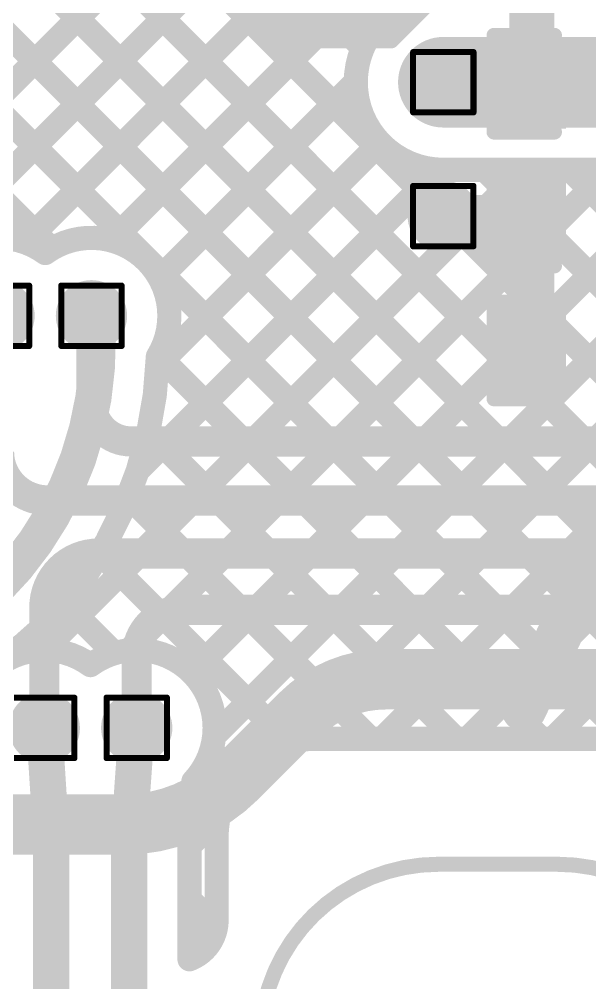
# Model space of a CAD drawing. Header units: inches. Extents: x -17 to 349, y -40 to 215.
# Drawn here: x 88.19 to 92.99, y 115.47 to 123.58 of the extents above; entities that cross this region are included whole.
import ezdxf

# ---------------------------------------------------------------- set-up
doc = ezdxf.new("R2010")
doc.units = ezdxf.units.IN
for name, color, linetype in [('Board Outline', 216, 'Continuous'), ('Bottom Layer', 5, 'Continuous'), ('Drill Drawing', 1, 'Continuous'), ('Top Layer', 1, 'Continuous'), ('Top Overlay', 2, 'Continuous'), ('Top Paste', 8, 'Continuous'), ('Top Solder', 216, 'Continuous'), ('Via Holes', 16, 'Continuous')]:
    doc.layers.add(name, color=color, linetype=linetype)

# ---------------------------------------------------------------- blocks, each defined once
blk = doc.blocks.new('C___0402_31')
at = {"layer": 'Top Layer'}
for points in [[(-0.6985, -0.3175), (-0.6985, 0.3175), (-0.2412999999999999, 0.3175), (-0.2413, -0.3175)], [(0.2412999999999999, -0.3175), (0.2413, 0.3175), (0.6985, 0.3175), (0.6985, -0.3175)]]:
    blk.add_hatch(color=1, dxfattribs=at).paths.add_polyline_path(points)
at = {"layer": 'Top Paste'}
for points in [[(-0.6985, -0.3175), (-0.6985, 0.3175), (-0.2412999999999999, 0.3175), (-0.2413, -0.3175)], [(0.2412999999999999, -0.3175), (0.2413, 0.3175), (0.6985, 0.3175), (0.6985, -0.3175)]]:
    blk.add_hatch(color=8, dxfattribs=at).paths.add_polyline_path(points)
at = {"layer": 'Top Solder'}
for points in [[(-0.7584998799999999, -0.37749988), (-0.7584998799999999, 0.37749988), (-0.18130012, 0.37749988), (-0.18130012, -0.37749988)], [(0.18130012, -0.37749988), (0.18130012, 0.37749988), (0.7584998799999999, 0.37749988), (0.7584998799999999, -0.37749988)]]:
    blk.add_hatch(color=216, dxfattribs=at).paths.add_polyline_path(points)
at = {"layer": 'Top Overlay', "const_width": 0.127}
for points in [[(-0.7874, 0.4064), (-0.2794, 0.4064)], [(-0.7874, -0.4064), (-0.7874, 0.4064)], [(0.2794, 0.4064), (0.7874, 0.4064)], [(0.7874, -0.4064), (0.7874, 0.4064)], [(-0.7874, -0.4064), (-0.2794, -0.4064)], [(0.2794, -0.4064), (0.7874, -0.4064)]]:
    blk.add_lwpolyline(points, dxfattribs=at)
at = {"layer": 'Top Overlay', "const_width": 0.0635}
for points in [[(-0.8191499999999999, 0.4064, 1), (-0.7556499999999999, 0.4064, 1)], [(-0.8191499999999999, 0.4064, 1), (-0.7556499999999999, 0.4064, 1)], [(-0.31115, 0.4064, 1), (-0.24765, 0.4064, 1)], [(0.24765, 0.4064, 1), (0.31115, 0.4064, 1)], [(0.7556499999999999, 0.4064, 1), (0.8191499999999999, 0.4064, 1)], [(0.7556499999999999, 0.4064, 1), (0.8191499999999999, 0.4064, 1)], [(-0.8191499999999999, -0.4064, 1), (-0.7556499999999999, -0.4064, 1)], [(-0.8191499999999999, -0.4064, 1), (-0.7556499999999999, -0.4064, 1)], [(-0.31115, -0.4064, 1), (-0.24765, -0.4064, 1)], [(0.24765, -0.4064, 1), (0.31115, -0.4064, 1)], [(0.7556499999999999, -0.4064, 1), (0.8191499999999999, -0.4064, 1)], [(0.7556499999999999, -0.4064, 1), (0.8191499999999999, -0.4064, 1)]]:
    blk.add_lwpolyline(points, format="xyb", close=True, dxfattribs=at)
blk = doc.blocks.new('C___0402_32')
at = {"layer": 'Top Layer'}
for points in [[(-0.6985, -0.3175), (-0.6985, 0.3175), (-0.2412999999999999, 0.3175), (-0.2413, -0.3175)], [(0.2412999999999999, -0.3175), (0.2413, 0.3175), (0.6985, 0.3175), (0.6985, -0.3175)]]:
    blk.add_hatch(color=1, dxfattribs=at).paths.add_polyline_path(points)
at = {"layer": 'Top Paste'}
for points in [[(-0.6985, -0.3175), (-0.6985, 0.3175), (-0.2412999999999999, 0.3175), (-0.2413, -0.3175)], [(0.2412999999999999, -0.3175), (0.2413, 0.3175), (0.6985, 0.3175), (0.6985, -0.3175)]]:
    blk.add_hatch(color=8, dxfattribs=at).paths.add_polyline_path(points)
at = {"layer": 'Top Solder'}
for points in [[(-0.7584998799999999, -0.37749988), (-0.7584998799999999, 0.37749988), (-0.18130012, 0.37749988), (-0.18130012, -0.37749988)], [(0.18130012, -0.37749988), (0.18130012, 0.37749988), (0.7584998799999999, 0.37749988), (0.7584998799999999, -0.37749988)]]:
    blk.add_hatch(color=216, dxfattribs=at).paths.add_polyline_path(points)
at = {"layer": 'Top Overlay', "const_width": 0.127}
for points in [[(-0.7874, 0.4064), (-0.2794, 0.4064)], [(-0.7874, -0.4064), (-0.7874, 0.4064)], [(0.2794, 0.4064), (0.7874, 0.4064)], [(0.7874, -0.4064), (0.7874, 0.4064)], [(-0.7874, -0.4064), (-0.2794, -0.4064)], [(0.2794, -0.4064), (0.7874, -0.4064)]]:
    blk.add_lwpolyline(points, dxfattribs=at)
at = {"layer": 'Top Overlay', "const_width": 0.0635}
for points in [[(-0.8191499999999999, 0.4064, 1), (-0.7556499999999999, 0.4064, 1)], [(-0.8191499999999999, 0.4064, 1), (-0.7556499999999999, 0.4064, 1)], [(-0.31115, 0.4064, 1), (-0.24765, 0.4064, 1)], [(0.24765, 0.4064, 1), (0.31115, 0.4064, 1)], [(0.7556499999999999, 0.4064, 1), (0.8191499999999999, 0.4064, 1)], [(0.7556499999999999, 0.4064, 1), (0.8191499999999999, 0.4064, 1)], [(-0.8191499999999999, -0.4064, 1), (-0.7556499999999999, -0.4064, 1)], [(-0.8191499999999999, -0.4064, 1), (-0.7556499999999999, -0.4064, 1)], [(-0.31115, -0.4064, 1), (-0.24765, -0.4064, 1)], [(0.24765, -0.4064, 1), (0.31115, -0.4064, 1)], [(0.7556499999999999, -0.4064, 1), (0.8191499999999999, -0.4064, 1)], [(0.7556499999999999, -0.4064, 1), (0.8191499999999999, -0.4064, 1)]]:
    blk.add_lwpolyline(points, format="xyb", close=True, dxfattribs=at)
blk = doc.blocks.new('2_T____P___71')
at = {"layer": 'Top Layer'}
for points in [[(0.2857499999999999, 0.7619999999999999), (-0.2857499999999999, 0.7619999999999999), (-0.5714999999999999, 0.47625), (-0.5714999999999999, -0.47625), (-0.2857499999999999, -0.7619999999999999), (0.2857499999999999, -0.7619999999999999), (0.5714999999999999, -0.47625), (0.5714999999999999, 0.47625)], [(2.28575108, 0.7619999999999999), (1.71425108, 0.7619999999999999), (1.42850108, 0.47625), (1.42850108, -0.47625), (1.71425108, -0.7619999999999999), (2.28575108, -0.7619999999999999), (2.57150108, -0.47625), (2.57150108, 0.47625)]]:
    blk.add_hatch(color=1, dxfattribs=at).paths.add_polyline_path(points)
at = {"layer": 'Top Paste'}
for points in [[(0.2857499999999999, 0.7619999999999999), (-0.2857499999999999, 0.7619999999999999), (-0.5714999999999999, 0.47625), (-0.5714999999999999, -0.47625), (-0.2857499999999999, -0.7619999999999999), (0.2857499999999999, -0.7619999999999999), (0.5714999999999999, -0.47625), (0.5714999999999999, 0.47625)], [(2.28575108, 0.7619999999999999), (1.71425108, 0.7619999999999999), (1.42850108, 0.47625), (1.42850108, -0.47625), (1.71425108, -0.7619999999999999), (2.28575108, -0.7619999999999999), (2.57150108, -0.47625), (2.57150108, 0.47625)]]:
    blk.add_hatch(color=8, dxfattribs=at).paths.add_polyline_path(points)
at = {"layer": 'Top Solder'}
for points in [[(0.33655, 0.8636), (-0.33655, 0.8636), (-0.6730999999999999, 0.52705), (-0.6730999999999999, -0.52705), (-0.33655, -0.8636), (0.33655, -0.8636), (0.6730999999999999, -0.52705), (0.6730999999999999, 0.52705)], [(2.33655108, 0.8636), (1.66345108, 0.8636), (1.32690108, 0.52705), (1.32690108, -0.52705), (1.66345108, -0.8636), (2.33655108, -0.8636), (2.67310108, -0.52705), (2.67310108, 0.52705)]]:
    blk.add_hatch(color=216, dxfattribs=at).paths.add_polyline_path(points)
at = {"layer": 'Top Overlay', "const_width": 0.127}
for points in [[(-0.3556, 0.91439746), (-0.7366, 0.5333974599999999)], [(2.35560108, 0.9143999999999999), (-0.3556, 0.91439746)], [(2.35560108, 0.9143999999999999), (2.73660108, 0.5334)], [(-0.7366, 0.5333974599999999), (-0.7366, -0.5333974599999999)], [(2.73660108, 0.5334), (2.73660108, -0.5334)], [(-0.7366, -0.5333974599999999), (-0.3556, -0.91439746)], [(2.73660108, -0.5334), (2.35560108, -0.9143999999999999)], [(-0.3556, -0.91439746), (2.35560108, -0.9143999999999999)]]:
    blk.add_lwpolyline(points, dxfattribs=at)
at = {"layer": 'Top Overlay', "const_width": 0.0635}
for points in [[(-0.38735, 0.91439746, 1), (-0.32385, 0.91439746, 1)], [(-0.38735, 0.91439746, 1), (-0.32385, 0.91439746, 1)], [(2.32385108, 0.9143999999999999, 1), (2.38735108, 0.9143999999999999, 1)], [(2.32385108, 0.9143999999999999, 1), (2.38735108, 0.9143999999999999, 1)], [(-0.76835, 0.5333974599999999, 1), (-0.70485, 0.5333974599999999, 1)], [(-0.76835, 0.5333974599999999, 1), (-0.70485, 0.5333974599999999, 1)], [(2.70485108, 0.5334, 1), (2.76835108, 0.5334, 1)], [(2.70485108, 0.5334, 1), (2.76835108, 0.5334, 1)], [(-0.76835, -0.5333974599999999, 1), (-0.70485, -0.5333974599999999, 1)], [(-0.76835, -0.5333974599999999, 1), (-0.70485, -0.5333974599999999, 1)], [(2.70485108, -0.5334, 1), (2.76835108, -0.5334, 1)], [(2.70485108, -0.5334, 1), (2.76835108, -0.5334, 1)], [(-0.38735, -0.91439746, 1), (-0.32385, -0.91439746, 1)], [(-0.38735, -0.91439746, 1), (-0.32385, -0.91439746, 1)], [(2.32385108, -0.9143999999999999, 1), (2.38735108, -0.9143999999999999, 1)], [(2.32385108, -0.9143999999999999, 1), (2.38735108, -0.9143999999999999, 1)]]:
    blk.add_lwpolyline(points, format="xyb", close=True, dxfattribs=at)
blk = doc.blocks.new('C___0402_95')
at = {"layer": 'Top Layer'}
for points in [[(-0.6985, -0.3175), (-0.6985, 0.3175), (-0.2412999999999999, 0.3175), (-0.2413, -0.3175)], [(0.2412999999999999, -0.3175), (0.2413, 0.3175), (0.6985, 0.3175), (0.6985, -0.3175)]]:
    blk.add_hatch(color=1, dxfattribs=at).paths.add_polyline_path(points)
at = {"layer": 'Top Paste'}
for points in [[(-0.6985, -0.3175), (-0.6985, 0.3175), (-0.2412999999999999, 0.3175), (-0.2413, -0.3175)], [(0.2412999999999999, -0.3175), (0.2413, 0.3175), (0.6985, 0.3175), (0.6985, -0.3175)]]:
    blk.add_hatch(color=8, dxfattribs=at).paths.add_polyline_path(points)
at = {"layer": 'Top Solder'}
for points in [[(-0.7584998799999999, -0.37749988), (-0.7584998799999999, 0.37749988), (-0.18130012, 0.37749988), (-0.18130012, -0.37749988)], [(0.18130012, -0.37749988), (0.18130012, 0.37749988), (0.7584998799999999, 0.37749988), (0.7584998799999999, -0.37749988)]]:
    blk.add_hatch(color=216, dxfattribs=at).paths.add_polyline_path(points)
at = {"layer": 'Top Overlay', "const_width": 0.127}
for points in [[(-0.7874, 0.4064), (-0.2794, 0.4064)], [(-0.7874, -0.4064), (-0.7874, 0.4064)], [(0.2794, 0.4064), (0.7874, 0.4064)], [(0.7874, -0.4064), (0.7874, 0.4064)], [(-0.7874, -0.4064), (-0.2794, -0.4064)], [(0.2794, -0.4064), (0.7874, -0.4064)]]:
    blk.add_lwpolyline(points, dxfattribs=at)
at = {"layer": 'Top Overlay', "const_width": 0.0635}
for points in [[(-0.8191499999999999, 0.4064, 1), (-0.7556499999999999, 0.4064, 1)], [(-0.8191499999999999, 0.4064, 1), (-0.7556499999999999, 0.4064, 1)], [(-0.31115, 0.4064, 1), (-0.24765, 0.4064, 1)], [(0.24765, 0.4064, 1), (0.31115, 0.4064, 1)], [(0.7556499999999999, 0.4064, 1), (0.8191499999999999, 0.4064, 1)], [(0.7556499999999999, 0.4064, 1), (0.8191499999999999, 0.4064, 1)], [(-0.8191499999999999, -0.4064, 1), (-0.7556499999999999, -0.4064, 1)], [(-0.8191499999999999, -0.4064, 1), (-0.7556499999999999, -0.4064, 1)], [(-0.31115, -0.4064, 1), (-0.24765, -0.4064, 1)], [(0.24765, -0.4064, 1), (0.31115, -0.4064, 1)], [(0.7556499999999999, -0.4064, 1), (0.8191499999999999, -0.4064, 1)], [(0.7556499999999999, -0.4064, 1), (0.8191499999999999, -0.4064, 1)]]:
    blk.add_lwpolyline(points, format="xyb", close=True, dxfattribs=at)

msp = doc.modelspace()

# ---------------------------------------------------------------- hatches: boundary and pattern name
at = {"layer": 'Bottom Layer'}
h = msp.add_hatch(color=5, dxfattribs=at)
edge = h.paths.add_edge_path()
edge.add_arc((91.75474156, 123.0474679), 0.2999994, 0, 360)
h = msp.add_hatch(color=5, dxfattribs=at)
edge = h.paths.add_edge_path()
edge.add_arc((91.75449772, 121.92127), 0.2999994, 0, 360)
h = msp.add_hatch(color=5, dxfattribs=at)
edge = h.paths.add_edge_path()
edge.add_arc((88.01576757999999, 121.08307254), 0.2999994, 0, 360)
h = msp.add_hatch(color=5, dxfattribs=at)
edge = h.paths.add_edge_path()
edge.add_arc((88.79356638, 121.08307254), 0.2999994, 0, 360)
h = msp.add_hatch(color=5, dxfattribs=at)
edge = h.paths.add_edge_path()
edge.add_arc((88.39657454, 117.61634592), 0.2999994, 0, 360)
h = msp.add_hatch(color=5, dxfattribs=at)
edge = h.paths.add_edge_path()
edge.add_arc((89.17437333999999, 117.61689202), 0.2999994, 0, 360)
at = {"layer": 'Top Layer'}
h = msp.add_hatch(color=1, dxfattribs=at)
edge = h.paths.add_edge_path()
edge.add_arc((91.75474156, 123.0474679), 0.2999994, 0, 360)
h = msp.add_hatch(color=1, dxfattribs=at)
edge = h.paths.add_edge_path()
edge.add_arc((91.75449772, 121.92127), 0.2999994, 0, 360)
h = msp.add_hatch(color=1, dxfattribs=at)
edge = h.paths.add_edge_path()
edge.add_arc((88.01576757999999, 121.08307254), 0.2999994, 0, 360)
h = msp.add_hatch(color=1, dxfattribs=at)
edge = h.paths.add_edge_path()
edge.add_arc((88.79356638, 121.08307254), 0.2999994, 0, 360)
h = msp.add_hatch(color=1, dxfattribs=at)
edge = h.paths.add_edge_path()
edge.add_arc((88.39657454, 117.61634592), 0.2999994, 0, 360)
h = msp.add_hatch(color=1, dxfattribs=at)
edge = h.paths.add_edge_path()
edge.add_arc((89.17437333999999, 117.61689202), 0.2999994, 0, 360)
at = {"layer": 'Via Holes'}
h = msp.add_hatch(color=7, dxfattribs=at)
edge = h.paths.add_edge_path()
edge.add_arc((91.75474156, 123.0474679), 0.1499997, 0, 360)
h = msp.add_hatch(color=7, dxfattribs=at)
edge = h.paths.add_edge_path()
edge.add_arc((91.75449772, 121.92127), 0.1499997, 0, 360)
h = msp.add_hatch(color=7, dxfattribs=at)
edge = h.paths.add_edge_path()
edge.add_arc((88.79356638, 121.08307254), 0.1499997, 0, 360)
h = msp.add_hatch(color=7, dxfattribs=at)
edge = h.paths.add_edge_path()
edge.add_arc((88.39657454, 117.61634592), 0.1499997, 0, 360)
h = msp.add_hatch(color=7, dxfattribs=at)
edge = h.paths.add_edge_path()
edge.add_arc((89.17437333999999, 117.61689202), 0.1499997, 0, 360)

# ---------------------------------------------------------------- linework, layer by layer
at = {"layer": 'Board Outline', "const_width": 0.127}
for points in [[(90.22403849999999, 115.14820506, -0.3796200265151697), (91.71333447999999, 116.46932764)], [(92.71431292, 116.46932764, -0.3796200265151696), (94.20360889999999, 115.14820506)]]:
    msp.add_lwpolyline(points, format="xyb", dxfattribs=at)
msp.add_lwpolyline([(91.71333447999999, 116.46932764), (92.71431292, 116.46932764)], dxfattribs=at)
at = {"layer": 'Board Outline', "const_width": 0.0635}
for points in [[(91.68158448, 116.46932764, 1), (91.74508447999999, 116.46932764, 1)], [(91.68158448, 116.46932764, 1), (91.74508447999999, 116.46932764, 1)], [(92.68256292, 116.46932764, 1), (92.74606292, 116.46932764, 1)], [(92.68256292, 116.46932764, 1), (92.74606292, 116.46932764, 1)]]:
    msp.add_lwpolyline(points, format="xyb", close=True, dxfattribs=at)
at = {"layer": 'Bottom Layer'}
for points, const_width in [([(85.92694524, 120.11498964), (91.92134777999999, 126.10939218)], 0.2032), ([(86.56069047999999, 121.4671561), (91.20292656, 126.10939218)], 0.2032), ([(86.86849529999999, 126.10939218), (95.43813779999999, 117.53974968)], 0.2032), ([(87.58691652, 126.10939218), (95.72085249999999, 117.9754562)], 0.2032), ([(88.23226955999999, 121.70189274), (92.63976899999999, 126.10939218)], 0.2032), ([(88.30533773999998, 126.10939218), (91.07751913999999, 123.33721078)], 0.2032), ([(88.96473189999999, 121.71593386), (93.35819022, 126.10939218)], 0.2032), ([(86.61904698, 125.64041928), (95.55567883999998, 116.70378742)], 0.2032), ([(86.65654246, 124.88450258), (94.02406392, 117.51698112)], 0.2032), ([(86.65654246, 124.16608136), (93.29845704, 117.52416678)], 0.2032), ([(86.656545, 123.4476576), (88.45794855999999, 121.64625404)], 0.2032), ([(91.75474156, 123.0474679), (110.93656248, 123.0474679)], 0.7619999999999999), ([(89.36738285999999, 121.4001636), (91.01814918, 123.05092992)], 0.2032), ([(89.3490085, 120.66336802), (91.22318306, 122.53754258)], 0.2032), ([(88.3944257, 118.27194278), (92.43335082, 122.3108679)], 0.2032), ([(89.11025357999999, 118.26934944), (93.15177204, 122.3108679)], 0.2032), ([(89.18296107999998, 119.77889938), (91.71595067999999, 122.31188898)], 0.2032), ([(89.18296107999998, 119.77889938), (91.71595067999999, 122.31188898)], 0.2032), ([(89.6388733, 118.07954794), (93.87019326, 122.3108679)], 0.2032), ([(89.82641419999999, 117.54866762), (94.58861448, 122.3108679)], 0.2032), ([(90.50326324, 117.50709544), (95.30703569999999, 122.3108679)], 0.2032), ([(91.23875833999999, 117.52416932), (96.02545692, 122.3108679)], 0.2032), ([(91.75474156, 122.3108679), (110.93656248, 122.3108679)], 0.2032), ([(91.95717956, 117.52416932), (96.74387814, 122.3108679)], 0.2032), ([(92.10386202, 122.3108679), (96.05342485999999, 118.36130506)], 0.2032), ([(92.67559824, 117.52416678), (97.46229935999999, 122.3108679)], 0.2032), ([(92.82228323999999, 122.3108679), (96.52935482, 118.60379632)], 0.2032), ([(88.79356638, 121.08307254), (88.81436135999999, 121.04102284)], 0.3048), ([(89.35674788, 120.74745472), (92.58003581999999, 117.52416678)], 0.2032), ([(89.27398452, 120.11179686), (91.86161206, 117.52416932)], 0.2032), ([(89.10406359999999, 119.56329656), (91.14319083999999, 117.52416932)], 0.2032), ([(88.8650242, 119.08391474), (90.45370783999999, 117.4952311)], 0.2032), ([(88.56721428, 118.66330344), (88.98574785999999, 118.24476986)], 0.2032), ([(88.39657454, 117.61634592), (88.45304635999999, 116.72581684)], 0.3048), ([(89.11118067999999, 116.72892326), (89.17437333999999, 117.61689202)], 0.3048), ([(90.67004218, 117.52416932), (93.91639078, 117.52416678)], 0.2032), ([(89.80225118, 117.42826654), (90.02197388, 117.20854384)], 0.2032), ([(89.6184136, 116.7001095), (89.65167235999999, 117.16745172)], 0.2032), ([(89.6184136, 116.6222458), (89.86397063999999, 116.86780284)], 0.2032), ([(89.63127361999999, 116.88082288), (89.84689929999999, 116.6651972)], 0.2032), ([(88.45364325999999, 116.70675922), (88.45364579999999, 116.70674144)], 0.3048), ([(88.45364579999999, 110.45506738), (88.45364579999999, 116.70674144)], 0.3048), ([(89.1104136, 110.61591796), (89.1104136, 116.70728754)], 0.3048), ([(89.6184136, 115.67007346), (89.6184136, 116.7001095)], 0.2032), ([(89.84689675999999, 116.00018964), (89.84689929999999, 116.70102136)], 0.2032), ([(89.84689675999999, 116.00018964), (89.84689929999999, 116.70102136)], 0.2032), ([(89.6184136, 116.17526168), (89.84335346, 115.95032182)], 0.2032), ([(89.6184136, 115.90382458), (89.84689675999999, 116.13230774)], 0.2032)]:
    msp.add_lwpolyline(points, dxfattribs=dict(at, const_width=const_width))
for points, const_width in [([(91.75474156, 122.3108679, -0.9999999999999999), (91.75474156, 123.7840679)], 0.2032), ([(87.50776757999999, 120.66864868, -0.8815529353844864), (88.40466698, 121.61086676)], 0.2032), ([(88.40466698, 121.61086676, -0.6151089877961807), (89.44916578, 121.08307254)], 0.2032), ([(88.81436135999999, 121.04102284, -0.1073978145495832), (88.84520203999999, 120.915303)], 0.3048), ([(89.44916578, 121.08307254, -0.1385183610856242), (89.35228509999999, 120.7400811)], 0.2032), ([(88.84519949999999, 120.91529792, -0.1823394480290954), (88.16290977999999, 118.9716569)], 0.3048), ([(89.35228509999999, 120.7400811, -0.168276121800973), (88.55200222, 118.64504846)], 0.2032), ([(88.16290977999999, 118.9716569, -0.222138302337789), (86.6883204, 118.28619472)], 0.3048), ([(88.55194633999999, 118.64498242, -0.222138302337789), (86.68728154, 117.77819472)], 0.2032), ([(87.7487704, 117.51555364, -0.669363623281993), (88.7851031, 118.14441446)], 0.2032), ([(88.7851031, 118.14441446, -0.6153509536649402), (89.82997273999999, 117.61689202)], 0.2032), ([(89.82997273999999, 117.61689202, -0.1911135350332554), (89.65167235999999, 117.16745172)], 0.2032), ([(90.43109168, 117.48872362, -0.0491277379202663), (90.58935654, 117.52020438)], 0.2032), ([(90.58935654, 117.52020438, -0.024549273148925), (90.67003963999998, 117.52416678)], 0.2032), ([(90.14784103999999, 117.33732184, -0.0491278177870746), (90.28201145999999, 117.42697368)], 0.2032), ([(90.28201145999999, 117.42697368, -0.0491273894801715), (90.43109168, 117.48872362)], 0.2032), ([(90.03373916, 117.22321996, -0.0491275701247722), (90.14784103999999, 117.33732184)], 0.2032), ([(89.94408985999999, 117.08904954, -0.0491277341342328), (90.03373916, 117.22321996)], 0.2032), ([(89.88233991999999, 116.93996932, -0.0491270009159233), (89.94408985999999, 117.08904954)], 0.2032), ([(89.8508617, 116.78170446, -0.049127648386273), (89.88233991999999, 116.93996932)], 0.2032), ([(88.45304635999999, 116.72581684, -0.0156424335528176), (88.45364579999999, 116.70675922)], 0.3048), ([(89.1104136, 116.70728754, -0.0177620901451005), (89.11118321999999, 116.72892326)], 0.3048), ([(89.84689929999999, 116.7010366, -0.0245444387683277), (89.8508617, 116.78170446)], 0.2032), ([(89.84689675999999, 116.0001871, -0.0981611938919183), (89.82022422, 115.86563568)], 0.2032), ([(89.81986608, 115.86477462, -0.0978117989181366), (89.74392516, 115.75111724)], 0.2032), ([(89.74324951999999, 115.7504416, -0.0979534431695515), (89.62940926, 115.67442448)], 0.2032)]:
    msp.add_lwpolyline(points, format="xyb", dxfattribs=dict(at, const_width=const_width))
for points, const_width in [([(91.02671913999998, 123.33721078, 1), (91.12831913999999, 123.33721078, 1)], 0.1016), ([(91.56424156, 123.0474679, 1), (91.94524156, 123.0474679, 1)], 0.3809999999999999), ([(90.96734918, 123.05092992, 1), (91.06894918, 123.05092992, 1)], 0.1016), ([(91.17238306, 122.53754258, 1), (91.27398305999999, 122.53754258, 1)], 0.1016), ([(91.66515068, 122.31188898, 1), (91.76675068, 122.31188898, 1)], 0.1016), ([(91.66515068, 122.31188898, 1), (91.76675068, 122.31188898, 1)], 0.1016), ([(91.70394156, 122.3108679, 1), (91.80554156, 122.3108679, 1)], 0.1016), ([(91.70394156, 122.3108679, 1), (91.80554156, 122.3108679, 1)], 0.1016), ([(92.05306202, 122.3108679, 1), (92.15466201999999, 122.3108679, 1)], 0.1016), ([(92.38255081999999, 122.3108679, 1), (92.48415082, 122.3108679, 1)], 0.1016), ([(92.77148324, 122.3108679, 1), (92.87308324, 122.3108679, 1)], 0.1016), ([(88.9139319, 121.71593386, 1), (89.01553189999998, 121.71593386, 1)], 0.1016), ([(88.18146956, 121.70189274, 1), (88.28306955999999, 121.70189274, 1)], 0.1016), ([(88.40714856, 121.64625404, 1), (88.50874856, 121.64625404, 1)], 0.1016), ([(88.35386697999999, 121.61086676, 1), (88.45546698, 121.61086676, 1)], 0.1016), ([(88.35386697999999, 121.61086676, 1), (88.45546698, 121.61086676, 1)], 0.1016), ([(89.31658286, 121.4001636, 1), (89.41818285999999, 121.4001636, 1)], 0.1016), ([(88.71736638, 121.08307254, 1), (88.86976637999999, 121.08307254, 1)], 0.1524), ([(88.73816135999999, 121.04102284, 1), (88.89056136, 121.04102284, 1)], 0.1524), ([(88.73816135999999, 121.04102284, 1), (88.89056136, 121.04102284, 1)], 0.1524), ([(89.39836577999999, 121.08307254, 1), (89.49996578, 121.08307254, 1)], 0.1016), ([(89.39836577999999, 121.08307254, 1), (89.49996578, 121.08307254, 1)], 0.1016), ([(88.76899949999999, 120.91529792, 1), (88.92139949999999, 120.91529792, 1)], 0.1524), ([(88.76900204, 120.915303, 1), (88.92140203999999, 120.915303, 1)], 0.1524), ([(89.3014851, 120.7400811, 1), (89.4030851, 120.7400811, 1)], 0.1016), ([(89.3014851, 120.7400811, 1), (89.4030851, 120.7400811, 1)], 0.1016), ([(89.30594787999999, 120.74745472, 1), (89.40754788, 120.74745472, 1)], 0.1016), ([(89.29820849999999, 120.66336802, 1), (89.39980849999999, 120.66336802, 1)], 0.1016), ([(89.22318451999999, 120.11179686, 1), (89.32478452, 120.11179686, 1)], 0.1016), ([(89.13216108, 119.77889938, 1), (89.23376108, 119.77889938, 1)], 0.1016), ([(89.13216108, 119.77889938, 1), (89.23376108, 119.77889938, 1)], 0.1016), ([(89.0532636, 119.56329656, 1), (89.1548636, 119.56329656, 1)], 0.1016), ([(88.8142242, 119.08391474, 1), (88.9158242, 119.08391474, 1)], 0.1016), ([(88.08670977999999, 118.9716569, 1), (88.23910977999999, 118.9716569, 1)], 0.1524), ([(88.08670977999999, 118.9716569, 1), (88.23910977999999, 118.9716569, 1)], 0.1524), ([(88.50114633999999, 118.64498242, 1), (88.60274634, 118.64498242, 1)], 0.1016), ([(88.50120222, 118.64504846, 1), (88.60280222, 118.64504846, 1)], 0.1016), ([(88.51641427999999, 118.66330344, 1), (88.61801428, 118.66330344, 1)], 0.1016), ([(88.34362569999999, 118.27194278, 1), (88.4452257, 118.27194278, 1)], 0.1016), ([(88.93494786, 118.24476986, 1), (89.03654786, 118.24476986, 1)], 0.1016), ([(89.05945358, 118.26934944, 1), (89.16105358, 118.26934944, 1)], 0.1016), ([(88.73430309999999, 118.14441446, 1), (88.8359031, 118.14441446, 1)], 0.1016), ([(88.73430309999999, 118.14441446, 1), (88.8359031, 118.14441446, 1)], 0.1016), ([(89.5880733, 118.07954794, 1), (89.6896733, 118.07954794, 1)], 0.1016), ([(88.32037453999999, 117.61634592, 1), (88.47277453999999, 117.61634592, 1)], 0.1524), ([(89.09817334, 117.61689202, 1), (89.25057333999999, 117.61689202, 1)], 0.1524), ([(89.77917273999999, 117.61689202, 1), (89.88077274, 117.61689202, 1)], 0.1016), ([(89.77917273999999, 117.61689202, 1), (89.88077274, 117.61689202, 1)], 0.1016), ([(89.7756142, 117.54866762, 1), (89.8772142, 117.54866762, 1)], 0.1016), ([(90.40290784, 117.4952311, 1), (90.50450784, 117.4952311, 1)], 0.1016), ([(90.45246324, 117.50709544, 1), (90.55406324, 117.50709544, 1)], 0.1016), ([(90.53855654, 117.52020438, 1), (90.64015653999999, 117.52020438, 1)], 0.1016), ([(90.53855654, 117.52020438, 1), (90.64015653999999, 117.52020438, 1)], 0.1016), ([(90.61923963999999, 117.52416678, 1), (90.72083964, 117.52416678, 1)], 0.1016), ([(90.61924217999999, 117.52416932, 1), (90.72084217999999, 117.52416932, 1)], 0.1016), ([(91.09239084, 117.52416932, 1), (91.19399084, 117.52416932, 1)], 0.1016), ([(91.18795834, 117.52416932, 1), (91.28955833999999, 117.52416932, 1)], 0.1016), ([(91.81081205999999, 117.52416932, 1), (91.91241206, 117.52416932, 1)], 0.1016), ([(91.90637955999999, 117.52416932, 1), (92.00797956, 117.52416932, 1)], 0.1016), ([(92.52923582, 117.52416678, 1), (92.63083581999999, 117.52416678, 1)], 0.1016), ([(92.62479823999999, 117.52416678, 1), (92.72639824, 117.52416678, 1)], 0.1016), ([(89.75145118, 117.42826654, 1), (89.85305118, 117.42826654, 1)], 0.1016), ([(90.23121145999998, 117.42697368, 1), (90.33281145999999, 117.42697368, 1)], 0.1016), ([(90.23121145999998, 117.42697368, 1), (90.33281145999999, 117.42697368, 1)], 0.1016), ([(90.38029167999998, 117.48872362, 1), (90.48189167999999, 117.48872362, 1)], 0.1016), ([(90.38029167999998, 117.48872362, 1), (90.48189167999999, 117.48872362, 1)], 0.1016), ([(90.09704104, 117.33732184, 1), (90.19864104, 117.33732184, 1)], 0.1016), ([(90.09704104, 117.33732184, 1), (90.19864104, 117.33732184, 1)], 0.1016), ([(89.97117388, 117.20854384, 1), (90.07277388, 117.20854384, 1)], 0.1016), ([(89.98293916, 117.22321996, 1), (90.08453915999999, 117.22321996, 1)], 0.1016), ([(89.98293916, 117.22321996, 1), (90.08453915999999, 117.22321996, 1)], 0.1016), ([(89.60087236, 117.16745172, 1), (89.70247236, 117.16745172, 1)], 0.1016), ([(89.60087236, 117.16745172, 1), (89.70247236, 117.16745172, 1)], 0.1016), ([(89.89328986, 117.08904954, 1), (89.99488986, 117.08904954, 1)], 0.1016), ([(89.89328986, 117.08904954, 1), (89.99488986, 117.08904954, 1)], 0.1016), ([(89.83153992, 116.93996932, 1), (89.93313992, 116.93996932, 1)], 0.1016), ([(89.83153992, 116.93996932, 1), (89.93313992, 116.93996932, 1)], 0.1016), ([(89.58047361999999, 116.88082288, 1), (89.68207362, 116.88082288, 1)], 0.1016), ([(89.81317064, 116.86780284, 1), (89.91477064, 116.86780284, 1)], 0.1016), ([(88.37684635999999, 116.72581684, 1), (88.52924636, 116.72581684, 1)], 0.1524), ([(88.37684635999999, 116.72581684, 1), (88.52924636, 116.72581684, 1)], 0.1524), ([(89.03498067999999, 116.72892326, 1), (89.18738068, 116.72892326, 1)], 0.1524), ([(89.03498322, 116.72892326, 1), (89.18738322, 116.72892326, 1)], 0.1524), ([(89.8000617, 116.78170446, 1), (89.9016617, 116.78170446, 1)], 0.1016), ([(89.8000617, 116.78170446, 1), (89.9016617, 116.78170446, 1)], 0.1016), ([(88.37744325999999, 116.70675922, 1), (88.52984326, 116.70675922, 1)], 0.1524), ([(88.37744579999999, 116.70675922, 1), (88.52984579999999, 116.70675922, 1)], 0.1524), ([(88.37744579999999, 116.70674144, 1), (88.52984579999999, 116.70674144, 1)], 0.1524), ([(88.37744579999999, 116.70674144, 1), (88.52984579999999, 116.70674144, 1)], 0.1524), ([(89.0342136, 116.70728754, 1), (89.18661359999999, 116.70728754, 1)], 0.1524), ([(89.0342136, 116.70728754, 1), (89.18661359999999, 116.70728754, 1)], 0.1524), ([(89.5676136, 116.7001095, 1), (89.66921359999999, 116.7001095, 1)], 0.1016), ([(89.5676136, 116.7001095, 1), (89.66921359999999, 116.7001095, 1)], 0.1016), ([(89.7960993, 116.7010366, 1), (89.8976993, 116.7010366, 1)], 0.1016), ([(89.7960993, 116.70102136, 1), (89.8976993, 116.70102136, 1)], 0.1016), ([(89.7960993, 116.70102136, 1), (89.8976993, 116.70102136, 1)], 0.1016), ([(89.5676136, 116.6222458, 1), (89.66921359999999, 116.6222458, 1)], 0.1016), ([(89.7960993, 116.6651972, 1), (89.8976993, 116.6651972, 1)], 0.1016), ([(89.5676136, 116.17526168, 1), (89.66921359999999, 116.17526168, 1)], 0.1016), ([(89.79609676, 116.13230774, 1), (89.89769675999999, 116.13230774, 1)], 0.1016), ([(89.79609676, 116.00018964, 1), (89.89769675999999, 116.00018964, 1)], 0.1016), ([(89.79609676, 116.00018964, 1), (89.89769675999999, 116.00018964, 1)], 0.1016), ([(89.79609676, 116.0001871, 1), (89.89769675999999, 116.0001871, 1)], 0.1016), ([(89.5676136, 115.90382458, 1), (89.66921359999999, 115.90382458, 1)], 0.1016), ([(89.79255346, 115.95032182, 1), (89.89415346, 115.95032182, 1)], 0.1016), ([(89.76906607999999, 115.86477462, 1), (89.87066607999999, 115.86477462, 1)], 0.1016), ([(89.76942421999999, 115.86563568, 1), (89.87102422, 115.86563568, 1)], 0.1016), ([(89.69244952, 115.7504416, 1), (89.79404951999999, 115.7504416, 1)], 0.1016), ([(89.69312516, 115.75111724, 1), (89.79472515999998, 115.75111724, 1)], 0.1016), ([(89.5676136, 115.67007346, 1), (89.66921359999999, 115.67007346, 1)], 0.1016), ([(89.57860926, 115.67442448, 1), (89.68020925999998, 115.67442448, 1)], 0.1016)]:
    msp.add_lwpolyline(points, format="xyb", close=True, dxfattribs=dict(at, const_width=const_width))
at = {"layer": 'Drill Drawing', "const_width": 0.0508}
for points in [[(91.50074156, 123.3014679), (92.00874156, 123.3014679)], [(91.50074156, 122.7934679), (91.50074156, 123.3014679)], [(92.00874156, 122.7934679), (92.00874156, 123.3014679)], [(91.50074156, 122.7934679), (92.00874156, 122.7934679)], [(91.50049771999998, 122.17527), (92.00849772, 122.17527)], [(91.50049771999998, 121.66727), (91.50049771999998, 122.17527)], [(92.00849772, 121.66727), (92.00849772, 122.17527)], [(91.50049771999998, 121.66727), (92.00849772, 121.66727)], [(87.76176758, 121.33707254), (88.26976758, 121.33707254)], [(88.26976758, 120.82907254), (88.26976758, 121.33707254)], [(88.53956638, 121.33707254), (89.04756637999999, 121.33707254)], [(88.53956638, 120.82907254), (88.53956638, 121.33707254)], [(89.04756637999999, 120.82907254), (89.04756637999999, 121.33707254)], [(87.76176758, 120.82907254), (88.26976758, 120.82907254)], [(88.53956638, 120.82907254), (89.04756637999999, 120.82907254)], [(88.14257454, 117.87034592), (88.65057454, 117.87034592)], [(88.65057454, 117.36234592), (88.65057454, 117.87034592)], [(88.92037334, 117.87089202), (89.42837334, 117.87089202)], [(88.92037334, 117.36289202), (88.92037334, 117.87089202)], [(89.42837334, 117.36289202), (89.42837334, 117.87089202)], [(88.14257454, 117.36234592), (88.65057454, 117.36234592)], [(88.92037334, 117.36289202), (89.42837334, 117.36289202)]]:
    msp.add_lwpolyline(points, dxfattribs=at)
at = {"layer": 'Drill Drawing', "const_width": 0.0254}
for points in [[(91.48804156, 123.3014679, 1), (91.51344155999999, 123.3014679, 1)], [(91.48804156, 123.3014679, 1), (91.51344155999999, 123.3014679, 1)], [(91.99604156, 123.3014679, 1), (92.02144155999999, 123.3014679, 1)], [(91.99604156, 123.3014679, 1), (92.02144155999999, 123.3014679, 1)], [(91.48804156, 122.7934679, 1), (91.51344155999999, 122.7934679, 1)], [(91.48804156, 122.7934679, 1), (91.51344155999999, 122.7934679, 1)], [(91.99604156, 122.7934679, 1), (92.02144155999999, 122.7934679, 1)], [(91.99604156, 122.7934679, 1), (92.02144155999999, 122.7934679, 1)], [(91.48779772, 122.17527, 1), (91.51319772, 122.17527, 1)], [(91.48779772, 122.17527, 1), (91.51319772, 122.17527, 1)], [(91.99579772, 122.17527, 1), (92.02119771999999, 122.17527, 1)], [(91.99579772, 122.17527, 1), (92.02119771999999, 122.17527, 1)], [(91.48779772, 121.66727, 1), (91.51319772, 121.66727, 1)], [(91.48779772, 121.66727, 1), (91.51319772, 121.66727, 1)], [(91.99579772, 121.66727, 1), (92.02119771999999, 121.66727, 1)], [(91.99579772, 121.66727, 1), (92.02119771999999, 121.66727, 1)], [(88.25706758, 121.33707254, 1), (88.28246757999999, 121.33707254, 1)], [(88.25706758, 121.33707254, 1), (88.28246757999999, 121.33707254, 1)], [(88.52686638, 121.33707254, 1), (88.55226637999999, 121.33707254, 1)], [(88.52686638, 121.33707254, 1), (88.55226637999999, 121.33707254, 1)], [(89.03486638, 121.33707254, 1), (89.06026638, 121.33707254, 1)], [(89.03486638, 121.33707254, 1), (89.06026638, 121.33707254, 1)], [(88.25706758, 120.82907254, 1), (88.28246757999999, 120.82907254, 1)], [(88.25706758, 120.82907254, 1), (88.28246757999999, 120.82907254, 1)], [(88.52686638, 120.82907254, 1), (88.55226637999999, 120.82907254, 1)], [(88.52686638, 120.82907254, 1), (88.55226637999999, 120.82907254, 1)], [(89.03486638, 120.82907254, 1), (89.06026638, 120.82907254, 1)], [(89.03486638, 120.82907254, 1), (89.06026638, 120.82907254, 1)], [(88.63787454, 117.87034592, 1), (88.66327454, 117.87034592, 1)], [(88.63787454, 117.87034592, 1), (88.66327454, 117.87034592, 1)], [(88.90767333999999, 117.87089202, 1), (88.93307333999999, 117.87089202, 1)], [(88.90767333999999, 117.87089202, 1), (88.93307333999999, 117.87089202, 1)], [(89.41567334, 117.87089202, 1), (89.44107334, 117.87089202, 1)], [(89.41567334, 117.87089202, 1), (89.44107334, 117.87089202, 1)], [(88.63787454, 117.36234592, 1), (88.66327454, 117.36234592, 1)], [(88.63787454, 117.36234592, 1), (88.66327454, 117.36234592, 1)], [(88.90767333999999, 117.36289202, 1), (88.93307333999999, 117.36289202, 1)], [(88.90767333999999, 117.36289202, 1), (88.93307333999999, 117.36289202, 1)], [(89.41567334, 117.36289202, 1), (89.44107334, 117.36289202, 1)], [(89.41567334, 117.36289202, 1), (89.44107334, 117.36289202, 1)]]:
    msp.add_lwpolyline(points, format="xyb", close=True, dxfattribs=at)
at = {"layer": 'Top Layer'}
for points, const_width in [([(92.49955083999998, 123.03511334), (92.49955083999998, 124.1751136)], 0.3809999999999999), ([(91.75474156, 123.03511334), (92.49930699999999, 123.03511334)], 0.3809999999999999), ([(92.49930699999999, 123.03511334), (92.49955083999998, 123.03511334)], 0.3809999999999999), ([(91.75449772, 121.90891544), (91.75449772, 121.92127)], 0.3809999999999999), ([(91.75449772, 121.90891544), (92.49930699999999, 121.90891544)], 0.3809999999999999), ([(92.49930699999999, 120.79131544), (92.49930699999999, 121.90891544)], 0.3809999999999999), ([(88.79356638, 120.35849436), (88.79356638, 121.08307254)], 0.254), ([(89.12573995999999, 120.02632078), (97.79340867999998, 120.02632078)], 0.254), ([(88.42471012, 119.5299743), (97.87494267999999, 119.5299743)], 0.254), ([(88.85079766, 119.0825787), (98.79169218, 119.0825787)], 0.254), ([(88.39676758, 118.4243504), (88.39676758, 118.62854862)], 0.254), ([(89.57025012, 118.60938686), (98.94285011999999, 118.60938686)], 0.254), ([(88.39657454, 117.61634592), (88.39676503999999, 118.42428944)], 0.254), ([(89.17341068, 118.21213594), (89.17437333999999, 117.61689202)], 0.254), ([(91.26670341999998, 118.02518686), (95.19693432, 118.02518432)], 0.508), ([(90.02282731999999, 117.20011104), (90.55260274, 117.72988646)], 0.508), ([(87.87139144, 116.80277122), (88.74844073999999, 116.80277376)], 0.508), ([(88.74844073999999, 116.80277376), (89.06357091999999, 116.80277376)], 0.508)]:
    msp.add_lwpolyline(points, dxfattribs=dict(at, const_width=const_width))
for points, const_width in [([(91.65949156, 123.03511334, 1), (91.84999155999999, 123.03511334, 1)], 0.1905), ([(92.404057, 123.03511334, 1), (92.594557, 123.03511334, 1)], 0.1905), ([(92.404057, 123.03511334, 1), (92.594557, 123.03511334, 1)], 0.1905), ([(92.40430083999999, 123.03511334, 1), (92.59480083999999, 123.03511334, 1)], 0.1905), ([(92.40430083999999, 123.03511334, 1), (92.59480083999999, 123.03511334, 1)], 0.1905), ([(91.65924772, 121.92127, 1), (91.84974772, 121.92127, 1)], 0.1905), ([(91.65924772, 121.90891544, 1), (91.84974772, 121.90891544, 1)], 0.1905), ([(91.65924772, 121.90891544, 1), (91.84974772, 121.90891544, 1)], 0.1905), ([(92.404057, 121.90891544, 1), (92.594557, 121.90891544, 1)], 0.1905), ([(92.404057, 121.90891544, 1), (92.594557, 121.90891544, 1)], 0.1905), ([(88.73006638, 121.08307254, 1), (88.85706637999999, 121.08307254, 1)], 0.127), ([(92.404057, 120.79131544, 1), (92.594557, 120.79131544, 1)], 0.1905), ([(88.73006638, 120.35849436, 1), (88.85706637999999, 120.35849436, 1)], 0.127), ([(88.73006638, 120.35849436, 1), (88.85706637999999, 120.35849436, 1)], 0.127), ([(89.06223996, 120.02632078, 1), (89.18923996, 120.02632078, 1)], 0.127), ([(89.06223996, 120.02632078, 1), (89.18923996, 120.02632078, 1)], 0.127), ([(88.36121012, 119.5299743, 1), (88.48821011999999, 119.5299743, 1)], 0.127), ([(88.36121012, 119.5299743, 1), (88.48821011999999, 119.5299743, 1)], 0.127), ([(88.78729766, 119.0825787, 1), (88.91429765999999, 119.0825787, 1)], 0.127), ([(88.78729766, 119.0825787, 1), (88.91429765999999, 119.0825787, 1)], 0.127), ([(88.33326758, 118.62854862, 1), (88.46026758, 118.62854862, 1)], 0.127), ([(88.33326758, 118.62854862, 1), (88.46026758, 118.62854862, 1)], 0.127), ([(89.50675011999999, 118.60938686, 1), (89.63375012, 118.60938686, 1)], 0.127), ([(89.50675011999999, 118.60938686, 1), (89.63375012, 118.60938686, 1)], 0.127), ([(88.33326503999999, 118.42428944, 1), (88.46026504, 118.42428944, 1)], 0.127), ([(88.33326758, 118.4243504, 1), (88.46026758, 118.4243504, 1)], 0.127), ([(88.33326758, 118.4243504, 1), (88.46026758, 118.4243504, 1)], 0.127), ([(88.33326758, 118.42428944, 1), (88.46026758, 118.42428944, 1)], 0.127), ([(89.10991068, 118.21254742, 1), (89.23691068, 118.21254742, 1)], 0.127), ([(89.10991068, 118.21254742, 1), (89.23691068, 118.21254742, 1)], 0.127), ([(89.10991068, 118.21213594, 1), (89.23691068, 118.21213594, 1)], 0.127), ([(89.10991068, 118.21213594, 1), (89.23691068, 118.21213594, 1)], 0.127), ([(91.13970341999999, 118.02518686, 1), (91.39370342, 118.02518686, 1)], 0.254), ([(91.13970341999999, 118.02518686, 1), (91.39370342, 118.02518686, 1)], 0.254), ([(90.42560273999999, 117.72988646, 1), (90.67960273999999, 117.72988646, 1)], 0.254), ([(90.42560273999999, 117.72988646, 1), (90.67960273999999, 117.72988646, 1)], 0.254), ([(88.33307454, 117.61634592, 1), (88.46007454, 117.61634592, 1)], 0.127), ([(89.11087334, 117.61689202, 1), (89.23787334000001, 117.61689202, 1)], 0.127), ([(89.89522279999998, 117.19950652, 1), (90.14922279999999, 117.19950652, 1)], 0.254), ([(89.89522279999998, 117.19950652, 1), (90.14922279999999, 117.19950652, 1)], 0.254), ([(89.89582732, 117.20011104, 1), (90.14982732, 117.20011104, 1)], 0.254), ([(89.89582732, 117.20011104, 1), (90.14982732, 117.20011104, 1)], 0.254), ([(88.62144074, 116.80277376, 1), (88.87544074, 116.80277376, 1)], 0.254), ([(88.62144074, 116.80277376, 1), (88.87544074, 116.80277376, 1)], 0.254), ([(88.93657092, 116.80277376, 1), (89.19057092, 116.80277376, 1)], 0.254), ([(88.93657092, 116.80277376, 1), (89.19057092, 116.80277376, 1)], 0.254)]:
    msp.add_lwpolyline(points, format="xyb", close=True, dxfattribs=dict(at, const_width=const_width))
for points, const_width in [([(89.12573995999999, 120.02632078, -0.4142135623730951), (88.79356638, 120.35849436)], 0.254), ([(88.42471012, 119.5299743, -0.4142135623730951), (88.01576757999999, 119.93891684)], 0.254), ([(88.39676758, 118.62854862, -0.4142135623730951), (88.85079766, 119.0825787)], 0.254), ([(89.17341068, 118.21254742, -0.4142135623730951), (89.57025012, 118.60938686)], 0.254), ([(88.39676758, 118.4243504, -5.99987989441e-05), (88.39676758, 118.42428944)], 0.254), ([(89.17341068, 118.21213594, -0.0004049875182442), (89.17341068, 118.21254742)], 0.254), ([(90.55260274, 117.72988646, -0.1986076863848106), (91.26670341999998, 118.02518686)], 0.508), ([(90.0222228, 117.19950652, -0.1987486071538992), (89.06357091999999, 116.80277376)], 0.508), ([(90.02282731999999, 117.20011104, -0.0001575324094345), (90.0222228, 117.19950652)], 0.508)]:
    msp.add_lwpolyline(points, format="xyb", dxfattribs=dict(at, const_width=const_width))
at = {"layer": 'Top Overlay', "const_width": 0.3809999999999999}
msp.add_lwpolyline([(92.43314762, 117.77518736), (93.31051441999999, 119.60968204)], dxfattribs=at)
at = {"layer": 'Top Overlay', "const_width": 0.1905}
msp.add_lwpolyline([(92.33789761999999, 117.77518736, 1), (92.52839761999999, 117.77518736, 1)], format="xyb", close=True, dxfattribs=at)

# ---------------------------------------------------------------- block references
at = {"rotation": 90}
msp.add_blockref('2_T____P___71', (90.78508894, 124.1331147), dxfattribs=at)
for name, p in [('C___0402_95', (92.969207, 123.03511334)), ('C___0402_32', (92.969207, 121.90891544)), ('C___0402_31', (92.969207, 120.79131544))]:
    msp.add_blockref(name, p)

doc.saveas('drawing.dxf')
